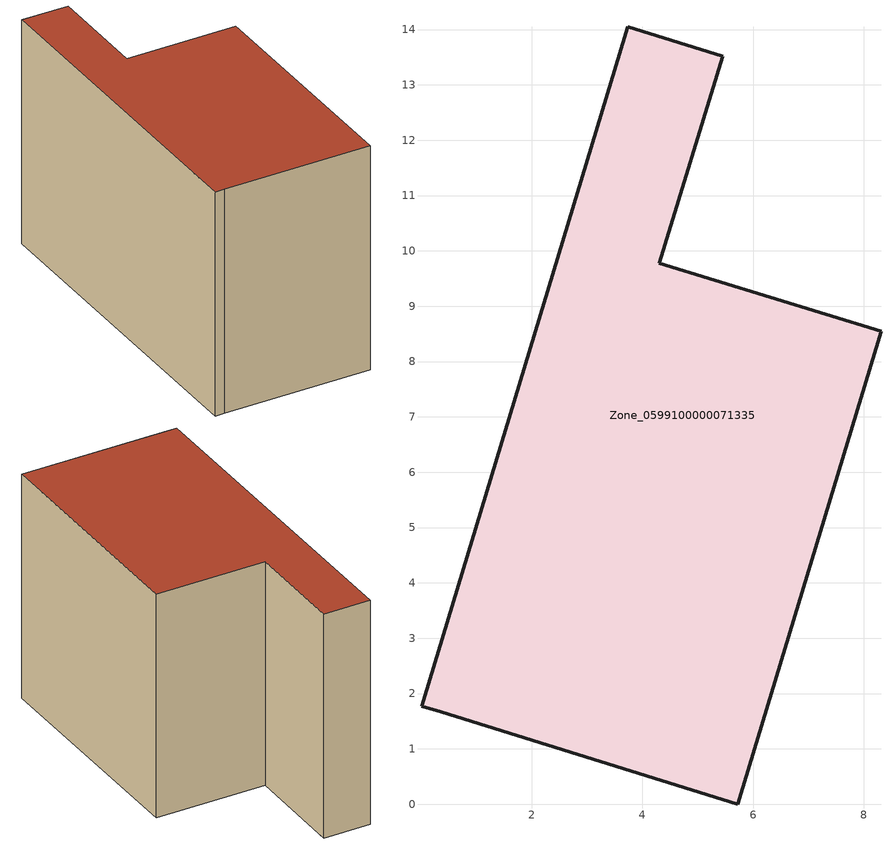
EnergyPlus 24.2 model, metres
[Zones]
Zone_0599100000071335
 floor ground (C_G): 5.72,0 0.35,1.67 0.01,1.77 3.73,14.05 5.45,13.52 4.3,9.78 8.31,8.55 z0
 wall outside (C_F): 5.72,0 8.31,8.55 4.3,9.78 5.45,13.52 3.73,14.05 0.01,1.77 0.35,1.67 5.72,0 z0:8.73
 roof outside (C_R): 0.35,1.67 5.72,0 8.31,8.55 4.3,9.78 5.45,13.52 3.73,14.05 0.01,1.77 z8.73
[BUILDING]
Pand.0599100000071335: North Axis=0; Terrain=City; Loads Convergence Tolerance Value=0.04; Temperature Convergence Tolerance Value=0.4; Solar Distribution=FullExterior; Maximum Number of Warmup Days=25; Minimum Number of Warmup Days=1
[Site:Location]
Rotterdam.The.Hague.AP_ZH_NLD Design_Conditions: Latitude=51.96; Longitude=4.45; Time Zone=1; Elevation=-4.5
[SITE:GROUNDTEMPERATURE:BUILDINGSURFACE]
18, 18, 18, 18, 18, 18, 18, 18, 18, 18, 18, 18
[MATERIAL] Thermal Absorptance=0.9; Solar Absorptance=0.7; Visible Absorptance=0.7
Name | Roughness | Thickness | Conductivity | Density | Specific Heat
G.TI.1975-1991 | MediumSmooth | 0.15 | 0.288461 | 540 | 1210
F.TI.1975-1991 | Rough | 0.3 | 0.230769 | 1920 | 840
R.TI.1975-1991 | MediumRough | 0.2 | 0.153846 | 1500 | 1000
[CONSTRUCTION]
C_G: G.TI.1975-1991
C_F: F.TI.1975-1991
C_R: R.TI.1975-1991
[ZONE]
Zone_0599100000071335: Type=1; Multiplier=1; Ceiling Height=Autocalculate; Volume=Autocalculate; Floor Area=autocalculate; Part of Total Floor Area=Yes
[ZONEINFILTRATION:DESIGNFLOWRATE]
Infil_Zone_0599100000071335: Zone or ZoneList or Space or SpaceList=Zone_0599100000071335; Schedule=AlwaysOn; Design Flow Rate Calculation Method=Flow/Area; Flow Rate per Floor Area=0.003; Constant Term Coefficient=1; Temperature Term Coefficient=0; Velocity Term Coefficient=0; Velocity Squared Term Coefficient=0
[HVACTEMPLATE:ZONE:IDEALLOADSAIRSYSTEM]
Zone_0599100000071335: Maximum Heating Supply Air Temperature=50; Minimum Cooling Supply Air Temperature=13; Maximum Heating Supply Air Humidity Ratio=0.0156; Minimum Cooling Supply Air Humidity Ratio=0.0077; Heating Limit=NoLimit; Cooling Limit=NoLimit; Dehumidification Control Type=ConstantSensibleHeatRatio; Cooling Sensible Heat Ratio=0.7; Dehumidification Setpoint=60; Humidification Control Type=None; Humidification Setpoint=30; Outdoor Air Method=None; Outdoor Air Flow Rate per Person=0.00944; Outdoor Air Flow Rate per Zone Floor Area=0; Outdoor Air Flow Rate per Zone=0; Demand Controlled Ventilation Type=None; Outdoor Air Economizer Type=NoEconomizer; Heat Recovery Type=None; Sensible Heat Recovery Effectiveness=0.7; Latent Heat Recovery Effectiveness=0.65
[ZONECONTROL:THERMOSTAT]
ThermostatControl_Zone_0599100000071335: Zone or ZoneList=Zone_0599100000071335; Control Type Schedule=DualSetpointControlType; Control 1=Thermostat_Zone_0599100000071335; Temperature Difference Between Cutout And Setpoint=0
[THERMOSTATSETPOINT:DUALSETPOINT]
Thermostat_Zone_0599100000071335: Heating Setpoint Temperature Schedule=HeatingSetpoint_Zone_0599100000071335; Cooling Setpoint Temperature Schedule=CoolingSetpoint_Zone_0599100000071335
[SCHEDULE:COMPACT]
HeatingSetpoint_Zone_0599100000071335: Through: 12/31, For: AllDays, Until: 24:00, 21
CoolingSetpoint_Zone_0599100000071335: Through: 12/31, For: AllDays, Until: 24:00, 24
DualSetpointControlType: Through: 12/31, For: AllDays, Until: 24:00, 4
AlwaysOn: Through: 12/31, For: AllDays, Until: 24:00, 1
